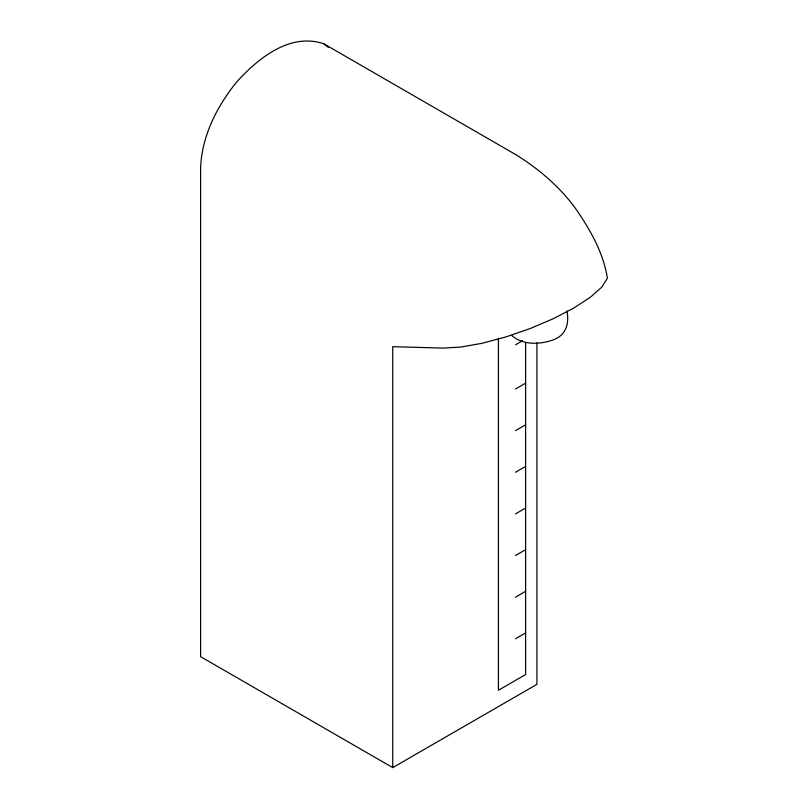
<?xml version="1.0" encoding="UTF-8"?>
<svg xmlns="http://www.w3.org/2000/svg" width="808" height="808" viewBox="0 0 808 808"><rect width="100%" height="100%" fill="white"/><g stroke="black" fill="none" stroke-linecap="round" stroke-linejoin="round"><path stroke-width="1.21" d="M515.534 344.794L522.594 340.713M515.534 389.001L525.624 383.174M515.534 430.624L525.624 424.796M515.534 472.256L525.624 466.428M515.534 513.878L525.624 508.05M515.534 555.5L525.624 549.672M515.534 597.132L525.624 591.305M515.534 638.754L525.624 632.927M392.739 767.6L392.739 346.672L442.734 348.096L460.409 347.107L481.8 343.349L505.434 337.077L529.715 328.725L552.975 318.857L573.64 308.141L590.295 297.304L601.808 287.103L607.394 278.215C603.384 252.359 589.678 228.745 574.841 207.515C559.045 186.194 538.461 168.721 516.009 154.762L323.685 43.723C289.88 32.441 257.954 58.439 236.653 82.022C216.867 106.484 201.838 136.027 200.606 167.953L200.606 656.672L392.739 767.6L536.936 684.346L536.936 342.824M511.908 335.613C522.493 344.945 538.35 344.582 551.127 340.592C565.337 336.502 569.59 324.907 566.964 310.929M323.685 43.723L328.452 47.46M525.624 342.653L525.624 674.549L498.435 690.254L498.435 338.219"/></g></svg>
